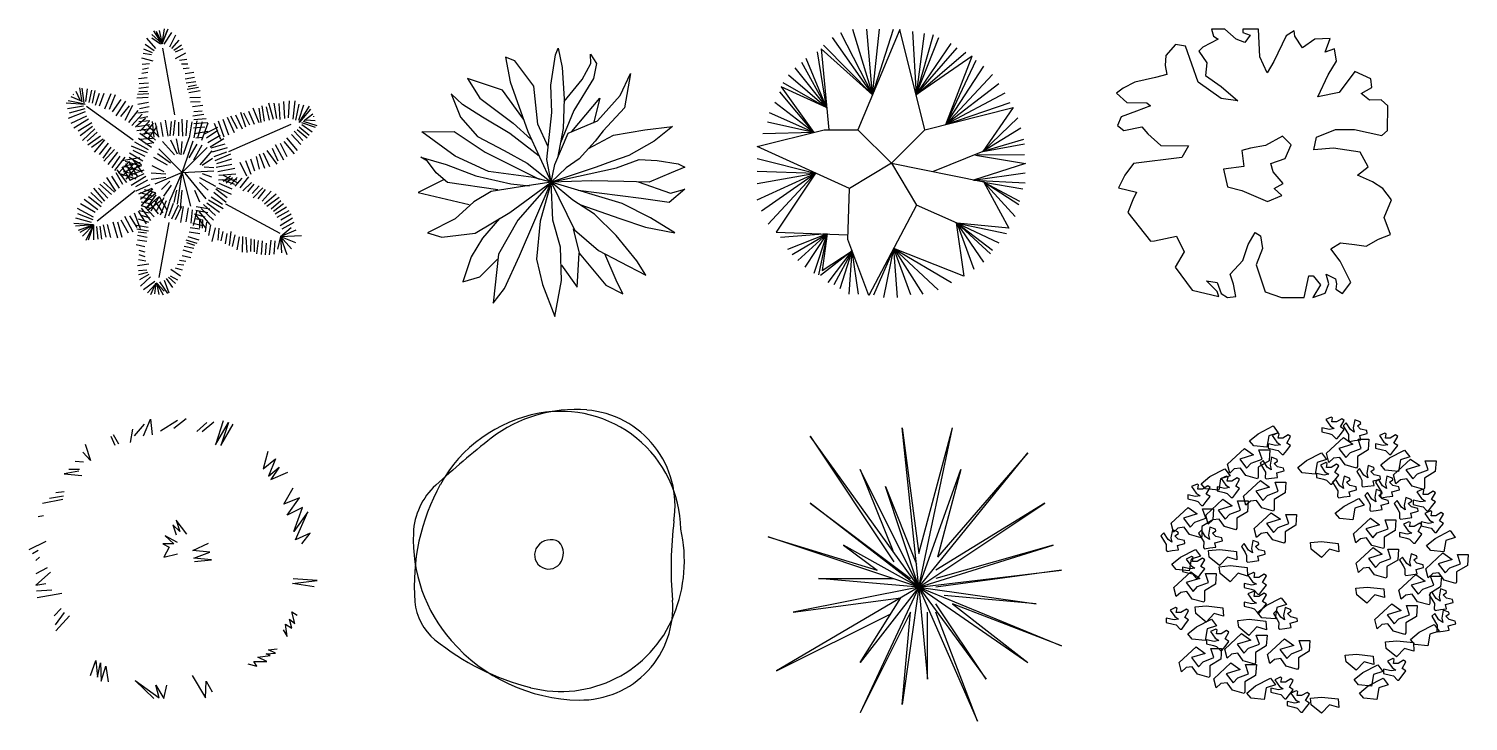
# Model space of a CAD drawing. Header units: metres. Extents: x 129 to 193, y 25 to 172.
# Drawn here: x 128.5 to 192.9, y 24.7 to 55.6 of the extents above; entities that cross this region are included whole.
import ezdxf

# ---------------------------------------------------------------- set-up
doc = ezdxf.new("R2010")
doc.units = ezdxf.units.M
doc.layers.get('0').update_dxf_attribs({"color": 6})
doc.layers.add('Cadastre Land Parcels_SP_EXT', color=7, linetype='Continuous')
doc.styles.get("Standard").update_dxf_attribs({"font": 'ARIAL.TTF'})

# ---------------------------------------------------------------- blocks, each defined once
blk = doc.blocks.new('TREEH')
for p, q in [((-1.176, 5.542), (-1.574, 6.003)), ((-0.894, 5.749), (-1.362, 6.179)), ((-0.966, 5.741), (-1.357, 6.012)), ((-0.894, 5.749), (-1.268, 6.335)), ((-0.894, 5.749), (-1.172, 6.23)), ((-1.16, 6.319), (-0.894, 5.749)), ((-1.025, 6.347), (-0.894, 5.749)), ((-0.894, 5.749), (-0.624, 6.427)), ((-0.894, 5.749), (-0.792, 6.42)), ((-0.894, 5.749), (-0.671, 6.332)), ((-0.805, 5.741), (-0.46, 6.259)), ((-0.552, 5.618), (-0.276, 6.16)), ((-0.46, 5.544), (-0.138, 5.914)), ((-1.369, 5.266), (-1.739, 5.328)), ((-1.32, 5.355), (-1.713, 5.512)), ((-1.248, 5.449), (-1.649, 5.73)), ((-0.331, 2.575), (-0.869, 5.556)), ((-0.368, 5.47), (-0.023, 5.717)), ((-0.299, 5.396), (0.046, 5.544)), ((-0.299, 5.101), (0.161, 5.347)), ((-1.298, 4.979), (-1.804, 5.109)), ((-1.459, 4.864), (-1.784, 4.835)), ((-1.507, 4.674), (-1.775, 4.608)), ((-0.115, 5.027), (0.207, 5.076)), ((-0.023, 4.855), (0.253, 4.855)), ((0.046, 4.657), (0.322, 4.682)), ((-1.563, 4.229), (-1.955, 4.183)), ((-1.504, 3.99), (-1.924, 3.962)), ((-1.527, 4.466), (-1.801, 4.424)), ((0.138, 4.435), (0.529, 4.485)), ((0.138, 4.189), (0.552, 4.263)), ((0.184, 4.016), (0.621, 4.066)), ((0.276, 3.844), (0.644, 3.918)), ((-4.504, 3.186), (-4.959, 3.385)), ((-4.863, 3.494), (-4.883, 3.472)), ((-4.563, 3.236), (-4.742, 3.626)), ((-4.468, 3.154), (-4.577, 3.794)), ((-4.377, 3.114), (-4.472, 3.767)), ((-4.301, 3.18), (-4.233, 3.737)), ((-4.16, 3.125), (-4.038, 3.684)), ((-4.008, 3.101), (-3.886, 3.661)), ((-3.878, 3.014), (-3.691, 3.556)), ((-3.694, 2.982), (-3.495, 3.555)), ((-3.455, 2.848), (-3.181, 3.54)), ((-3.249, 2.827), (-2.985, 3.487)), ((-3.108, 2.719), (-2.726, 3.26)), ((-1.513, 3.353), (-2.028, 3.327)), ((-1.482, 3.513), (-1.996, 3.488)), ((-1.507, 3.811), (-1.943, 3.754)), ((-1.556, 3.621), (-1.931, 3.605)), ((0.23, 3.721), (0.736, 3.82)), ((0.299, 3.573), (0.805, 3.671)), ((0.345, 3.351), (0.828, 3.376)), ((-4.331, 3.037), (-5.186, 3.1)), ((-4.41, 2.967), (-5.128, 2.846)), ((-4.354, 3.057), (-5.099, 3.213)), ((-4.335, 2.72), (-5.097, 2.421)), ((-4.346, 2.844), (-5.053, 2.652)), ((-2.186, 1.453), (-4.28, 2.959)), ((-2.957, 2.539), (-2.52, 3.187)), ((-2.74, 2.498), (-2.358, 2.987)), ((-2.545, 2.341), (-2.206, 3.015)), ((-2.383, 2.244), (-1.968, 2.777)), ((-2.253, 2.105), (-1.795, 2.608)), ((-1.522, 2.717), (-1.981, 2.654)), ((-1.505, 3.127), (-1.979, 3.035)), ((-1.48, 2.93), (-1.91, 2.849)), ((0.368, 3.154), (0.805, 3.179)), ((0.46, 2.957), (0.92, 3.006)), ((0.483, 2.538), (0.966, 2.612)), ((0.529, 2.735), (0.897, 2.76)), ((2.392, 2.587), (2.691, 1.947)), ((2.852, 2.021), (2.622, 2.686)), ((3.035, 2.119), (2.759, 2.661)), ((3.242, 2.144), (2.99, 2.735)), ((3.45, 2.217), (3.174, 2.883)), ((3.427, 2.883), (3.518, 2.242)), ((3.679, 2.292), (3.588, 2.981)), ((3.91, 2.341), (3.772, 2.932)), ((4.094, 2.366), (3.886, 3.105)), ((4.232, 2.415), (4.116, 3.105)), ((4.393, 2.366), (4.347, 3.08)), ((4.599, 2.415), (4.554, 3.179)), ((4.76, 2.44), (4.806, 3.203)), ((4.967, 2.39), (5.06, 3.203)), ((5.082, 2.341), (5.243, 3.056)), ((5.221, 2.341), (5.45, 3.031)), ((5.245, 2.237), (5.702, 2.964)), ((5.274, 2.248), (5.761, 2.834)), ((5.458, 2.321), (5.847, 2.629)), ((-4.282, 2.513), (-4.979, 2.197)), ((-4.185, 2.383), (-4.839, 1.985)), ((-4.045, 2.223), (-4.654, 1.848)), ((-4.013, 2.058), (-4.569, 1.633)), ((-3.905, 1.959), (-4.461, 1.43)), ((-2.08, 2.041), (-1.644, 2.428)), ((-1.406, 1.958), (-2.021, 1.857)), ((-1.447, 2.126), (-1.995, 2.041)), ((-1.444, 2.304), (-1.931, 2.26)), ((-1.536, 2.484), (-1.899, 2.42)), ((-1.874, 1.864), (-1.481, 2.28)), ((-1.192, 1.447), (-1.759, 1.96)), ((-1.702, 1.695), (-1.275, 2.207)), ((-1.024, 1.577), (-1.6, 2.158)), ((-1.518, 1.506), (-1.113, 2.058)), ((-1.256, 1.578), (-1.326, 2.278)), ((-1.054, 1.631), (-1.197, 2.223)), ((-0.847, 1.608), (-0.956, 2.241)), ((-0.628, 1.631), (-0.743, 2.343)), ((-0.497, 2.284), (-0.556, 1.639)), ((-0.388, 1.65), (-0.318, 2.343)), ((-0.153, 1.645), (-0.15, 2.252)), ((0.032, 1.626), (0.001, 2.393)), ((0.178, 1.642), (0.225, 2.34)), ((0.323, 1.557), (0.444, 2.263)), ((0.506, 1.996), (1.012, 2.045)), ((0.529, 2.366), (1.081, 2.415)), ((0.529, 2.193), (1.15, 2.242)), ((0.536, 1.557), (0.668, 2.311)), ((0.698, 1.544), (0.919, 2.277)), ((0.888, 1.448), (1.166, 2.218)), ((0.971, 1.715), (1.598, 2.034)), ((1.725, 1.478), (1.449, 2.193)), ((1.886, 1.577), (1.633, 2.292)), ((2.093, 1.676), (1.84, 2.366)), ((2.346, 1.774), (2.024, 2.464)), ((2.093, 0.94), (4.876, 2.157)), ((2.484, 1.947), (2.185, 2.513)), ((5.243, 2.045), (5.68, 1.676)), ((5.335, 2.242), (5.956, 2.021)), ((5.358, 2.144), (5.818, 1.823)), ((5.413, 2.303), (6.03, 2.1)), ((5.53, 2.349), (5.959, 2.325)), ((5.899, 2.494), (5.888, 2.522)), ((-3.797, 1.808), (-4.255, 1.409)), ((-3.646, 1.628), (-4.212, 1.223)), ((-4.05, 1.127), (-3.527, 1.508)), ((-3.473, 1.459), (-3.932, 0.904)), ((-3.31, 1.311), (-3.714, 0.81)), ((-1.504, 1.019), (-2.114, 1.361)), ((-1.365, 1.113), (-1.95, 1.525)), ((-1.323, 1.522), (-1.926, 1.475)), ((-1.273, 1.306), (-1.898, 1.748)), ((-1.336, 1.772), (-1.84, 1.699)), ((-1.342, 1.314), (-1.639, 1.267)), ((-0.345, 0.788), (-0.874, 1.38)), ((-0.207, 0.813), (-0.506, 1.454)), ((-0.115, 0.813), (-0.253, 1.503)), ((-0.046, 0.788), (0, 1.38)), ((0, 0), (0.5, 1.416)), ((0.069, 0.815), (0.309, 1.545)), ((0.552, 1.75), (1.15, 1.848)), ((0.621, 1.552), (0.92, 1.577)), ((1.094, 1.546), (1.593, 1.894)), ((1.147, 1.345), (1.697, 1.676)), ((1.248, 1.149), (1.869, 1.514)), ((4.393, 1.306), (4.691, 0.715)), ((4.554, 1.38), (5.013, 0.838)), ((4.669, 1.552), (5.152, 0.986)), ((4.899, 1.7), (5.313, 1.257)), ((5.013, 1.848), (5.404, 1.429)), ((5.152, 1.922), (5.589, 1.552)), ((-3.192, 1.139), (-3.542, 0.642)), ((-3.019, 1.023), (-3.499, 0.508)), ((-3.304, 0.351), (-2.878, 0.916)), ((-2.781, 0.733), (-3.142, 0.203)), ((-2.564, 0.691), (-3.023, 0.084)), ((-1.894, 0.657), (-2.7, 0.519)), ((-2.373, 0.684), (-1.816, 0.355)), ((-1.753, 0.511), (-2.349, 0.871)), ((-1.552, 0.88), (-2.258, 1.181)), ((-1.647, 0.721), (-2.195, 0.984)), ((-0.652, 0.329), (-1.262, 0.671)), ((-0.513, 0.423), (-1.099, 0.835)), ((0, 0), (-1.047, 1.058)), ((0, 0), (1.128, 1.114)), ((0.317, 0.649), (0.677, 1.267)), ((0.517, 0.574), (0.904, 1.234)), ((0.808, 0.349), (1.338, 0.973)), ((1.904, 1.264), (1.282, 1.085)), ((1.353, 0.932), (2.024, 1.118)), ((1.433, 0.711), (2, 0.929)), ((1.483, 0.532), (2.187, 0.839)), ((3.312, 0.715), (3.45, 0.148)), ((3.45, 0.838), (3.679, 0.197)), ((3.634, 0.887), (3.91, 0.271)), ((3.795, 0.986), (4.232, 0.37)), ((4.025, 1.084), (4.277, 0.517)), ((4.162, 1.257), (4.53, 0.567)), ((-2.476, -0.442), (-2.9, 0.119)), ((-2.359, 0.514), (-2.85, -0.032)), ((-2.69, 0.255), (-2.324, -0.35)), ((-2.175, 0.377), (-2.687, -0.181)), ((-1.884, 0.445), (-2.63, 0.275)), ((-2.022, -0.099), (-2.618, 0.025)), ((-1.815, 0.297), (-2.536, 0.039)), ((-1.839, 0.286), (-2.531, 0.487)), ((-1.912, 0.078), (-2.531, 0.251)), ((-2.012, 0.281), (-2.514, -0.297)), ((-2.209, -0.178), (-2.513, 0.386)), ((-1.989, -0.159), (-2.383, 0.492)), ((-1.71, 0.112), (-2.383, -0.132)), ((-1.766, -0.004), (-2.199, 0.59)), ((-0.796, 0.031), (-1.344, 0.294)), ((0, 0), (1.426, 0.074)), ((0.897, 0.321), (1.357, 0.641)), ((0.989, 0.247), (1.426, 0.222)), ((1.524, 0.236), (2.225, 0.38)), ((1.551, 0.402), (2.218, 0.611)), ((1.601, 0.038), (2.352, 0.188)), ((2.576, 0.468), (2.875, -0.148)), ((2.829, 0.542), (3.081, -0.074)), ((3.059, 0.616), (3.242, 0.074)), ((-3.162, -0.979), (-3.684, -0.518)), ((-3.512, -0.439), (-3.031, -0.873)), ((-2.972, -0.829), (-3.371, -0.229)), ((-2.796, -0.698), (-3.146, -0.159)), ((-2.66, -0.54), (-2.956, -0.009)), ((-2.06, -0.304), (-2.723, -0.067)), ((-1.712, -0.056), (-2.342, -0.359)), ((-1.626, -0.175), (-2.278, -0.58)), ((-1.551, -0.345), (-2.08, -0.642)), ((-1.439, -0.552), (-2.076, -0.833)), ((-0.736, -0.074), (-1.38, -0.024)), ((-0.736, -0.222), (-1.38, -0.32)), ((0, 0), (-1.219, -0.517)), ((-0.552, -0.394), (-0.92, -0.764)), ((-0.483, -0.567), (-0.828, -1.059)), ((-0.557, -1.273), (0, 0)), ((-0.21, -1.416), (0, 0)), ((0, -0.024), (0.368, -1.503)), ((0.115, -0.024), (1.058, -1.183)), ((0.782, -0.222), (1.495, -0.616)), ((0.782, -0.443), (1.173, -0.788)), ((0.897, -0.049), (1.311, -0.197)), ((1.627, -0.33), (2.445, -0.31)), ((1.64, -0.478), (2.231, -0.73)), ((1.648, -0.118), (2.411, -0.059)), ((1.772, -0.317), (2.347, -0.518)), ((1.837, -0.119), (2.463, -0.44)), ((1.84, -0.394), (2.162, -0.148)), ((1.978, -0.468), (2.254, -0.222)), ((2.162, -0.542), (2.461, -0.222)), ((2.369, -0.616), (2.691, -0.247)), ((2.598, -0.69), (2.99, -0.197)), ((2.714, -0.813), (3.105, -0.443)), ((2.944, -0.862), (3.22, -0.517)), ((3.128, -0.937), (3.45, -0.592)), ((-3.777, -1.674), (-4.385, -1.211)), ((-3.62, -1.53), (-4.188, -1.094)), ((-3.572, -1.369), (-4.08, -0.889)), ((-3.454, -1.282), (-3.952, -0.698)), ((-2.096, -0.824), (-3.801, -2.17)), ((-3.331, -1.143), (-3.745, -0.699)), ((-1.937, -0.96), (-1.347, -0.693)), ((-1.274, -1.08), (-1.874, -0.915)), ((-1.332, -1.242), (-1.868, -1.101)), ((-1.304, -0.752), (-1.866, -1.203)), ((-1.318, -0.849), (-1.835, -1.483)), ((-1.185, -0.902), (-1.678, -0.777)), ((-1.176, -0.93), (-1.672, -1.338)), ((-1.171, -1.003), (-1.622, -1.62)), ((-1.094, -1.122), (-1.538, -1.539)), ((-0.948, -1.271), (-1.522, -1.678)), ((-1.022, -1.069), (-1.396, -1.736)), ((-1.235, -1.247), (-0.864, -1.8)), ((-0.821, -1.139), (-1.169, -1.765)), ((-1.033, -1.078), (-0.688, -1.669)), ((-0.712, -1.268), (-0.989, -1.91)), ((-0.358, -1.347), (-0.23, -0.788)), ((-0.066, -1.573), (0, -0.788)), ((0.552, -0.788), (0.782, -1.306)), ((1.178, -1.226), (1.839, -1.617)), ((1.294, -1.081), (1.802, -1.413)), ((1.426, -0.886), (1.969, -1.322)), ((2.018, -1.139), (1.509, -0.74)), ((1.541, -0.674), (2.2, -0.965)), ((3.174, -1.133), (3.611, -0.69)), ((3.403, -1.183), (3.725, -0.764)), ((3.588, -1.281), (3.979, -0.838)), ((3.679, -1.404), (4.208, -0.961)), ((3.795, -1.503), (4.347, -1.109)), ((3.979, -1.626), (4.416, -1.257)), ((-3.961, -1.994), (-4.688, -1.617)), ((-3.984, -2.117), (-4.667, -1.852)), ((-3.887, -1.794), (-4.546, -1.407)), ((-2.141, -1.802), (-1.873, -2.508)), ((-1.97, -1.723), (-1.612, -2.296)), ((-1.468, -1.822), (-1.918, -1.712)), ((-1.449, -2.038), (-1.868, -1.913)), ((-1.348, -1.42), (-1.827, -1.326)), ((-1.826, -1.598), (-1.422, -2.145)), ((-1.458, -1.59), (-1.812, -1.488)), ((-1.647, -1.552), (-1.254, -1.982)), ((-1.424, -1.397), (-1.077, -1.851)), ((-0.57, -1.301), (-0.795, -2.035)), ((-0.401, -1.38), (-0.606, -1.952)), ((-0.181, -1.463), (-0.477, -2.093)), ((-0.289, -2.097), (-0.019, -1.509)), ((0.052, -1.525), (-0.076, -2.234)), ((0.266, -1.575), (0.159, -2.209)), ((0.454, -1.666), (0.392, -2.272)), ((0.661, -1.683), (0.495, -2.367)), ((0.544, -1.854), (1.017, -1.979)), ((0.563, -1.848), (1.059, -2.499)), ((0.608, -1.688), (1.152, -1.794)), ((0.626, -1.516), (1.238, -1.63)), ((0.747, -1.741), (1.242, -2.324)), ((0.846, -1.611), (1.408, -2.132)), ((0.962, -1.433), (1.489, -1.917)), ((1.112, -1.357), (1.672, -1.776)), ((1.944, -1.401), (4.367, -2.715)), ((4.094, -1.725), (4.53, -1.38)), ((4.162, -1.848), (4.669, -1.528)), ((4.255, -1.996), (4.784, -1.7)), ((4.416, -2.119), (4.875, -1.848)), ((-3.969, -2.336), (-4.846, -2.284)), ((-3.969, -2.336), (-4.772, -2.405)), ((-4.061, -2.231), (-4.762, -2.038)), ((-3.969, -2.336), (-4.65, -2.591)), ((-3.969, -2.336), (-4.584, -2.685)), ((-3.969, -2.336), (-4.459, -2.853)), ((-3.969, -2.336), (-4.312, -3.037)), ((-3.969, -2.336), (-4.205, -3.021)), ((-3.969, -2.336), (-3.964, -3.016)), ((-3.828, -2.415), (-3.765, -2.984)), ((-3.675, -2.407), (-3.611, -2.976)), ((-3.536, -2.334), (-3.406, -2.892)), ((-3.35, -2.321), (-3.212, -2.912)), ((-3.099, -2.212), (-2.897, -2.929)), ((-2.891, -2.213), (-2.697, -2.896)), ((-2.74, -2.12), (-2.416, -2.697)), ((-2.571, -1.956), (-2.203, -2.646)), ((-2.351, -1.938), (-2.021, -2.464)), ((-1.526, -2.456), (-2.035, -2.377)), ((-1.511, -2.618), (-2.021, -2.539)), ((-1.494, -2.232), (-1.956, -2.091)), ((-0.6, -2.234), (-1.048, -4.703)), ((0.365, -2.455), (0.797, -2.525)), ((0.477, -2.269), (0.93, -2.366)), ((0.569, -2.055), (0.933, -2.118)), ((0.771, -2.061), (0.779, -2.467)), ((0.915, -2.123), (0.895, -2.492)), ((1.087, -2.221), (1.024, -2.654)), ((1.274, -2.336), (1.187, -2.818)), ((1.475, -2.469), (1.334, -3.083)), ((1.644, -2.482), (1.599, -3.019)), ((4.393, -2.366), (4.945, -2.021)), ((4.408, -2.855), (4.875, -2.464)), ((4.408, -2.855), (5.106, -2.562)), ((4.484, -2.513), (5.013, -2.217)), ((-1.584, -3.09), (-1.999, -3.019)), ((-1.568, -2.912), (-1.996, -2.81)), ((-1.597, -2.718), (-1.968, -2.663)), ((0.169, -3.004), (0.662, -3.155)), ((0.202, -3.131), (0.56, -3.244)), ((0.253, -2.864), (0.746, -3.015)), ((0.322, -2.649), (0.799, -2.723)), ((1.826, -2.631), (1.728, -3.062)), ((1.999, -2.729), (1.93, -3.196)), ((2.181, -2.642), (2.107, -3.26)), ((2.363, -2.791), (2.237, -3.303)), ((2.555, -2.873), (2.452, -3.455)), ((2.708, -2.868), (2.692, -3.558)), ((2.857, -2.896), (2.894, -3.573)), ((3.069, -2.963), (3.053, -3.535)), ((3.217, -2.991), (3.22, -3.548)), ((3.405, -3.042), (3.331, -3.637)), ((3.578, -3.063), (3.536, -3.668)), ((3.758, -3.156), (3.709, -3.687)), ((3.971, -3.03), (3.895, -3.676)), ((4.144, -3.05), (4.102, -3.655)), ((4.408, -2.855), (4.266, -3.425)), ((4.4, -2.864), (5.075, -3.137)), ((4.408, -2.855), (5.336, -2.814)), ((4.408, -2.855), (4.894, -3.421)), ((4.408, -2.855), (4.684, -3.661)), ((4.408, -2.855), (4.453, -3.591)), ((-1.667, -3.322), (-2.052, -3.235)), ((-1.656, -3.562), (-1.924, -3.491)), ((-1.658, -3.771), (-1.918, -3.677)), ((0.003, -3.705), (0.386, -3.795)), ((0.028, -3.46), (0.433, -3.577)), ((0.092, -3.293), (0.522, -3.388)), ((-1.482, -4.096), (-1.999, -4.171)), ((-1.583, -4.374), (-1.958, -4.396)), ((-1.543, -4.467), (-1.951, -4.582)), ((-1.63, -3.964), (-1.95, -3.901)), ((-0.502, -4.321), (-0.07, -4.614)), ((-0.311, -4.267), (0.004, -4.35)), ((-0.201, -4.105), (0.073, -4.134)), ((-0.112, -3.916), (0.16, -3.97)), ((-1.482, -4.568), (-1.91, -4.806)), ((-1.42, -4.668), (-1.864, -5.085)), ((-1.224, -4.87), (-1.724, -5.24)), ((-1.225, -5.019), (-1.551, -5.38)), ((-1.393, -5.451), (-1.182, -4.953)), ((-1.182, -4.953), (-1.232, -5.426)), ((-1.146, -4.94), (-0.797, -5.312)), ((-1.146, -4.94), (-0.849, -5.472)), ((-1.146, -4.94), (-1.045, -5.455)), ((-1.006, -4.889), (-0.649, -5.405)), ((-0.807, -4.809), (-0.59, -5.377)), ((-0.708, -4.746), (-0.427, -5.146)), ((-0.609, -4.682), (-0.292, -4.963)), ((-0.533, -4.615), (-0.205, -4.798))]:
    blk.add_line(p, q)
at = {"flags": 1}
blk.add_attdef('Z', (0, 0), '', height=0.2, dxfattribs=at)
blk = doc.blocks.new('TREEI')
for p, q in [((0.22, 5.677), (0.335, 5.973)), ((0.335, 5.973), (0.519, 5.111)), ((-1.597, 5.406), (-2.01, 5.578)), ((-2.01, 5.578), (-1.804, 4.47)), ((-0.746, 4.273), (-1.597, 5.406)), ((0.013, 4.322), (0.22, 5.677)), ((1.416, 4.568), (1.807, 5.283)), ((1.807, 5.283), (1.784, 5.702)), ((1.784, 5.702), (2.06, 5.283)), ((2.06, 5.283), (1.922, 4.618)), ((-2.149, 4.1), (-3.712, 4.618)), ((-3.712, 4.618), (-3.161, 3.731)), ((0.519, 5.111), (0.611, 3.706)), ((0.607, 3.584), (1.416, 4.568)), ((1.922, 4.618), (1.048, 3.188)), ((3.118, 3.854), (3.578, 4.839)), ((3.578, 4.839), (3.302, 3.312)), ((-3.942, 3.459), (-4.448, 3.928)), ((-4.448, 3.928), (-4.034, 2.893)), ((-1.212, 2.792), (-2.149, 4.1)), ((-1.804, 4.47), (-1.022, 2.252)), ((-0.562, 2.573), (-0.746, 4.273)), ((0.059, 3.09), (0.013, 4.322)), ((-3.045, 2.893), (-3.942, 3.459)), ((-3.161, 3.731), (-1.666, 2.622)), ((0.611, 3.706), (0.565, 2.375)), ((0.956, 2.252), (2.198, 3.731)), ((2.198, 3.731), (1.922, 2.622)), ((2.106, 2.72), (3.118, 3.854)), ((3.302, 3.312), (2.359, 2.277)), ((-4.034, 2.893), (-3.276, 2.03)), ((-1.827, 2.154), (-3.045, 2.893)), ((-1.666, 2.622), (-0.884, 1.907)), ((-0.17, 0.995), (0.059, 3.09)), ((1.048, 3.188), (0.441, 1.744)), ((0.795, 2.178), (2.106, 2.72)), ((-5.759, 2.228), (-4.31, 2.252)), ((-4.264, 1.144), (-5.759, 2.228)), ((-4.31, 2.252), (-2.93, 1.316)), ((-3.276, 2.03), (-2.08, 1.39)), ((-0.506, 1.139), (-1.827, 2.154)), ((-1.022, 2.252), (0.034, -0.027)), ((-0.108, 1.562), (-0.562, 2.573)), ((0.197, 0.774), (0.795, 2.178)), ((0.565, 2.375), (0.315, 1.049)), ((1.693, 1.479), (2.819, 2.079)), ((2.359, 2.277), (1.991, 1.809)), ((2.819, 2.079), (4.222, 2.326)), ((4.222, 2.326), (5.464, 2.474)), ((5.464, 2.474), (4.636, 1.809)), ((-2.93, 1.316), (-0.506, 0.114)), ((-2.08, 1.39), (-1.045, 0.823)), ((1.991, 1.809), (1.278, 1.02)), ((4.636, 1.809), (3.509, 1.168)), ((-5.506, 0.921), (-5.805, 1.094)), ((-5.805, 1.094), (-4.678, 0.774)), ((-5.115, 0.404), (-5.506, 0.921)), ((-4.678, 0.774), (-3.344, 0.256)), ((-2.769, 0.454), (-4.264, 1.144)), ((-1.045, 0.823), (0.034, -0.027)), ((0.034, -0.027), (-0.17, 0.995)), ((0.034, -0.027), (0.197, 0.774)), ((2.037, 0.65), (0.034, -0.027)), ((1.278, 1.02), (0.703, 0.626)), ((2.727, 0.897), (2.037, 0.65)), ((3.509, 1.168), (2.727, 0.897)), ((2.957, 0.626), (3.969, 0.995)), ((3.969, 0.995), (4.774, 0.946)), ((4.774, 0.946), (5.717, 0.799)), ((6.016, 0.65), (5.395, 0.404)), ((5.717, 0.799), (6.016, 0.65)), ((-4.762, 0.094), (-5.92, -0.483)), ((-4.609, -0.04), (-5.115, 0.404)), ((-3.344, 0.256), (-1.78, -0.089)), ((-0.768, 0.182), (-2.769, 0.454)), ((0.034, -0.027), (-0.768, 0.182)), ((0.703, 0.626), (0.034, -0.027)), ((0.034, -0.027), (2.957, 0.626)), ((1.853, 0.035), (0.034, -0.027)), ((3.279, 0.01), (1.853, 0.035)), ((4.406, -0.015), (3.279, 0.01)), ((5.395, 0.404), (4.406, -0.015)), ((-5.92, -0.483), (-3.643, -1.025)), ((-2.356, -0.36), (-4.609, -0.04)), ((-2.654, -0.434), (-3.437, -0.902)), ((-1.344, -0.236), (-2.654, -0.434)), ((-1.827, -1.37), (0.034, -0.027)), ((-1.78, -0.089), (-0.947, -0.183)), ((0.034, -0.027), (-1.458, -1.715)), ((-1.39, -3.317), (0.034, -0.027)), ((0.034, -0.027), (-1.344, -0.236)), ((0.034, -0.027), (-0.47, -1.764)), ((0.105, -1.715), (0.034, -0.027)), ((0.034, -0.027), (1.071, -2.159)), ((1.002, -0.828), (0.034, -0.027)), ((3.21, -0.976), (0.034, -0.027)), ((4.061, -0.754), (1.242, -0.388)), ((3.924, -0.004), (5.372, -0.508)), ((6.016, -0.335), (5.303, -0.926)), ((5.372, -0.508), (6.016, -0.335)), ((-3.437, -0.902), (-4.264, -1.665)), ((1.968, -1.444), (1.002, -0.828)), ((1.311, -1.025), (3.095, -1.641)), ((4.475, -1.616), (3.21, -0.976)), ((5.303, -0.926), (4.061, -0.754)), ((-4.264, -1.665), (-5.506, -2.282)), ((-3.367, -2.306), (-1.827, -1.37)), ((-2.277, -1.644), (-3.045, -2.528)), ((-1.458, -1.715), (-2.332, -3.243)), ((-0.47, -1.764), (-0.631, -3.464)), ((0.45, -2.923), (0.105, -1.715)), ((2.934, -2.405), (1.968, -1.444)), ((3.095, -1.641), (4.245, -2.035)), ((5.556, -2.282), (4.475, -1.616)), ((-5.506, -2.282), (-4.862, -2.479)), ((-4.862, -2.479), (-3.367, -2.306)), ((-3.045, -2.528), (-3.551, -3.366)), ((1.301, -3.194), (1.025, -2.109)), ((1.071, -2.159), (2.152, -3.07)), ((3.854, -3.539), (2.934, -2.405)), ((4.245, -2.035), (5.556, -2.282)), ((0.496, -4.425), (0.45, -2.923)), ((1.186, -4.721), (1.278, -3.194)), ((1.278, -3.194), (2.474, -4.623)), ((2.152, -3.07), (3.118, -3.588)), ((2.934, -4.401), (2.428, -3.218)), ((-3.551, -3.366), (-3.92, -4.475)), ((-3.161, -4.253), (-2.378, -3.464)), ((-2.332, -3.243), (-2.563, -5.436)), ((-2.056, -4.77), (-1.39, -3.317)), ((-0.631, -3.464), (-0.355, -4.598)), ((0.496, -3.735), (1.186, -4.721)), ((3.118, -3.588), (4.268, -4.179)), ((4.268, -4.179), (3.854, -3.539)), ((-3.92, -4.475), (-3.161, -4.253)), ((0.197, -6.027), (0.496, -4.425)), ((3.233, -5.017), (2.934, -4.401)), ((-2.563, -5.436), (-2.056, -4.77)), ((-0.355, -4.598), (0.197, -6.027)), ((2.474, -4.623), (3.233, -5.017))]:
    blk.add_line(p, q)
at = {"flags": 1}
blk.add_attdef('Z', (0, 0), '', height=0.2, dxfattribs=at)
blk = doc.blocks.new('TREEJ')
for p, q in [((-2.275, 5.852), (-0.849, 3.058)), ((-1.746, 6), (-0.849, 3.058)), ((0.374, 5.988), (-1.5, 1.5)), ((-0.849, 3.058), (-1.102, 6)), ((-0.849, 3.058), (0.094, 6)), ((-0.849, 3.058), (-0.527, 6)), ((1.5, 1.5), (0.374, 5.988)), ((0.945, 5.901), (1.109, 3.058)), ((1.474, 5.803), (1.109, 3.058)), ((-3.034, 5.285), (-0.849, 3.058)), ((-2.643, 5.63), (-0.849, 3.058)), ((1.865, 5.753), (1.109, 3.058)), ((1.109, 3.058), (2.118, 5.63)), ((1.109, 3.058), (2.67, 5.359)), ((1.109, 3.058), (2.946, 5.162)), ((-4.022, 4.521), (-2.895, 2.496)), ((-2.895, 2.496), (-3.815, 4.694)), ((-2.895, 2.496), (-3.31, 4.989)), ((-0.849, 3.058), (-3.135, 5.116)), ((-3.135, 5.116), (-2.804, 1.5)), ((1.109, 3.058), (3.337, 4.965)), ((3.615, 4.789), (1.109, 3.058)), ((2.44, 1.736), (3.615, 4.789)), ((2.44, 1.736), (3.797, 4.62)), ((-4.598, 3.954), (-2.895, 2.496)), ((-4.322, 4.275), (-2.895, 2.496)), ((2.44, 1.736), (4.142, 4.349)), ((4.533, 3.979), (2.44, 1.736)), ((-2.895, 2.496), (-4.926, 3.425)), ((-4.926, 3.425), (-3.474, 1.381)), ((-4.85, 3.61), (-2.895, 2.496)), ((4.809, 3.56), (2.44, 1.736)), ((-3.474, 1.381), (-5.218, 2.723)), ((-3.474, 1.381), (-4.988, 3.19)), ((5.085, 3.141), (2.44, 1.736)), ((2.44, 1.736), (5.315, 2.723)), ((-3.474, 1.381), (-5.448, 2.254)), ((1.5, 1.5), (5.458, 2.492)), ((5.458, 2.492), (4.096, 0.53)), ((5.66, 2.033), (4.096, 0.53)), ((-6, 0.75), (-3, 1.5)), ((-3.474, 1.381), (-5.747, 1.318)), ((-3.474, 1.381), (-5.54, 1.835)), ((-3, 1.5), (-1.5, 1.5)), ((-1.5, 1.5), (0, 0)), ((0, 0), (1.5, 1.5)), ((5.798, 1.565), (4.096, 0.53)), ((-1.875, -1.125), (-6, 0.75)), ((5.913, 1.071), (4.096, 0.53)), ((4.096, 0.53), (5.959, 0.875)), ((-6, 0.209), (-3.392, -0.435)), ((0, 0), (-1.875, -1.125)), ((0, 0), (1.125, -1.875)), ((4.096, 0.53), (1.837, -0.382)), ((3.76, 0.362), (6, -0.013)), ((5.959, 0.381), (3.82, 0.357)), ((-6, -0.358), (-3.392, -0.435)), ((-6, -0.899), (-3.392, -0.435)), ((-6, -1.639), (-3.392, -0.435)), ((-5.816, -2.132), (-3.392, -0.435)), ((-5.517, -2.723), (-3.392, -0.435)), ((-3.392, -0.435), (-5.148, -3.081)), ((4.142, -0.85), (0.006, -0.01)), ((6, -0.013), (3.676, -0.756)), ((3.676, -0.756), (5.982, -0.431)), ((-1.953, -3.413), (-1.875, -1.125)), ((3.676, -0.756), (5.982, -0.875)), ((4.142, -0.85), (5.253, -2.9)), ((4.142, -0.85), (5.89, -1.146)), ((4.142, -0.85), (5.729, -1.688)), ((5.705, -1.861), (4.142, -0.85)), ((5.544, -2.378), (4.142, -0.85)), ((1.125, -1.875), (-1.003, -5.915)), ((2.946, -2.674), (1.125, -1.875)), ((-5.148, -3.081), (-1.945, -3.193)), ((-2.872, -3.161), (-4.965, -3.314)), ((-2.872, -3.161), (-4.643, -3.857)), ((-4.437, -4.078), (-2.872, -3.161)), ((-4.183, -4.349), (-2.872, -3.161)), ((-3.861, -4.645), (-2.872, -3.161)), ((-3.447, -4.916), (-2.872, -3.161)), ((-2.872, -3.161), (-3.263, -4.99)), ((-2.872, -3.161), (-3.102, -4.793)), ((2.906, -2.656), (3.237, -5.052)), ((5.253, -2.9), (2.946, -2.674)), ((2.946, -2.674), (5.154, -3.142)), ((3.705, -4.743), (2.946, -2.674)), ((2.946, -2.674), (4.809, -3.561)), ((4.142, -4.423), (2.946, -2.674)), ((2.946, -2.674), (4.533, -3.881)), ((4.441, -4.053), (2.946, -2.674)), ((-1.003, -5.915), (-1.953, -3.413)), ((0.104, -3.813), (-0.803, -5.902)), ((-0.343, -6), (0.104, -3.813)), ((3.237, -5.052), (0.104, -3.813)), ((0.104, -3.813), (2.693, -5.335)), ((0.278, -6), (0.104, -3.813)), ((0.104, -3.813), (2.095, -5.656)), ((0.876, -5.877), (0.104, -3.813)), ((0.104, -3.813), (1.405, -5.852)), ((-1.76, -3.921), (-3.171, -5.015)), ((-3.102, -4.793), (-1.76, -3.921)), ((-2.827, -5.335), (-1.76, -3.921)), ((-1.76, -3.921), (-2.573, -5.433)), ((-2.297, -5.606), (-1.76, -3.921)), ((-1.884, -5.852), (-1.76, -3.921)), ((-1.47, -5.852), (-1.76, -3.921))]:
    blk.add_line(p, q)
at = {"flags": 1}
blk.add_attdef('Z', (0, 0), '', height=0.2, dxfattribs=at)
blk = doc.blocks.new('TREEK')
for p, q in [((-1.148, 6), (-1.746, 6)), ((-1.746, 6), (-1.653, 5.679)), ((-0.642, 5.556), (-1.148, 6)), ((0.347, 6), (-0.343, 6)), ((-0.343, 6), (-0.343, 5.852)), ((-0.343, 5.852), (-0.021, 5.729)), ((0.416, 4.768), (0.347, 6)), ((1.957, 5.926), (1.589, 5.704)), ((1.98, 5.679), (1.957, 5.926)), ((-3.356, 5.31), (-3.793, 4.817)), ((-2.919, 5.236), (-3.356, 5.31)), ((-2.344, 3.634), (-2.919, 5.236)), ((-2.136, 5.187), (-2.321, 5.014)), ((-1.446, 5.556), (-2.136, 5.187)), ((-1.653, 5.679), (-1.446, 5.556)), ((-0.251, 5.408), (-0.642, 5.556)), ((-0.021, 5.729), (-0.251, 5.408)), ((1.589, 5.704), (1.037, 4.546)), ((2.325, 5.162), (1.98, 5.679)), ((2.877, 5.556), (2.325, 5.162)), ((3.567, 5.581), (2.877, 5.556)), ((3.337, 4.965), (3.567, 5.581)), ((-3.793, 4.817), (-3.815, 4.374)), ((-2.321, 5.014), (-1.953, 4.497)), ((0.738, 4.053), (0.416, 4.768)), ((1.037, 4.546), (0.738, 4.053)), ((3.751, 5.113), (3.337, 4.965)), ((3.475, 3.954), (3.843, 4.57)), ((3.843, 4.57), (3.751, 5.113)), ((-3.746, 3.979), (-4.252, 3.831)), ((-3.815, 4.374), (-3.746, 3.979)), ((-1.953, 4.497), (-2.022, 3.93)), ((-2.022, 3.93), (-1.309, 3.437)), ((3.015, 2.969), (3.475, 3.954)), ((4.671, 4.103), (3.958, 3.166)), ((5.384, 3.782), (4.671, 4.103)), ((-5.701, 3.363), (-6, 3.141)), ((-5.172, 3.634), (-5.701, 3.363)), ((-4.252, 3.831), (-5.172, 3.634)), ((-1.309, 2.895), (-2.344, 3.634)), ((-1.309, 3.437), (-0.573, 2.796)), ((4.947, 3.117), (5.43, 3.388)), ((5.43, 3.388), (5.384, 3.782)), ((-6, 3.141), (-5.54, 2.723)), ((-5.54, 2.723), (-4.643, 2.698)), ((-4.643, 2.698), (-4.483, 2.575)), ((-0.573, 2.796), (-1.309, 2.895)), ((3.958, 3.166), (3.015, 2.969)), ((5.315, 2.821), (4.947, 3.117)), ((5.844, 2.845), (5.315, 2.821)), ((6.143, 2.575), (5.844, 2.845)), ((-5.793, 2.082), (-5.954, 1.688)), ((-5.103, 2.328), (-5.793, 2.082)), ((-4.483, 2.575), (-5.103, 2.328)), ((6.12, 1.466), (6.143, 2.575)), ((-5.954, 1.688), (-5.678, 1.466)), ((-5.678, 1.466), (-4.873, 1.638)), ((-4.873, 1.638), (-4.598, 1.318)), ((-4.598, 1.318), (-4.022, 0.801)), ((2.946, 1.17), (3.797, 1.515)), ((3.797, 1.515), (4.648, 1.515)), ((4.648, 1.515), (5.866, 1.244)), ((5.866, 1.244), (6.12, 1.466)), ((-4.022, 0.801), (-2.78, 0.776)), ((-2.78, 0.776), (-3.08, 0.258)), ((0.002, 0.677), (-0.389, 0.579)), ((0.669, 0.801), (0.002, 0.677)), ((1.428, 1.22), (0.669, 0.801)), ((1.819, 0.825), (1.428, 1.22)), ((1.543, 0.209), (1.819, 0.825)), ((2.831, 0.603), (2.946, 1.17)), ((3.705, 0.677), (2.831, 0.603)), ((4.901, 0.505), (3.705, 0.677)), ((-3.08, 0.258), (-5.242, -0.013)), ((-0.389, 0.579), (-0.297, -0.136)), ((0.899, -0.013), (1.543, 0.209)), ((5.269, -0.16), (4.901, 0.505)), ((-5.632, -0.53), (-5.908, -1.097)), ((-5.242, -0.013), (-5.632, -0.53)), ((-0.297, -0.136), (-1.217, -0.259)), ((-1.217, -0.259), (-1.033, -1.048)), ((1.014, -0.382), (0.899, -0.013)), ((1.451, -0.899), (1.014, -0.382)), ((4.786, -0.53), (5.269, -0.16)), ((5.453, -0.826), (4.786, -0.53)), ((-5.908, -1.097), (-5.103, -1.294)), ((-1.033, -1.048), (-0.389, -1.22)), ((-0.389, -1.22), (0.025, -1.393)), ((1.06, -1.121), (1.451, -0.899)), ((1.405, -1.442), (1.06, -1.121)), ((5.913, -1.121), (5.453, -0.826)), ((6.303, -1.639), (5.913, -1.121)), ((-5.264, -1.639), (-5.494, -2.206)), ((-5.103, -1.294), (-5.264, -1.639)), ((0.025, -1.393), (0.761, -1.713)), ((0.761, -1.713), (1.405, -1.442)), ((5.982, -2.428), (6.303, -1.639)), ((-5.494, -2.206), (-4.483, -3.487)), ((6.258, -3.191), (5.982, -2.428)), ((-0.113, -3.635), (0.209, -3.093)), ((0.209, -3.093), (0.439, -3.241)), ((5.729, -3.388), (6.258, -3.191)), ((-4.483, -3.487), (-4.298, -3.462)), ((-4.298, -3.462), (-3.31, -3.265)), ((-3.31, -3.265), (-2.965, -3.955)), ((-0.343, -4.349), (-0.113, -3.635)), ((0.531, -3.807), (0.255, -4.547)), ((0.439, -3.241), (0.531, -3.807)), ((3.59, -3.832), (4.027, -3.561)), ((4.004, -4.374), (3.59, -3.832)), ((4.027, -3.561), (4.648, -3.635)), ((4.648, -3.635), (5.177, -3.708)), ((5.177, -3.708), (5.729, -3.388)), ((-2.965, -3.955), (-3.378, -4.645)), ((-0.918, -4.966), (-0.343, -4.349)), ((4.487, -5.335), (4.004, -4.374)), ((-3.378, -4.645), (-2.619, -5.68)), ((-0.757, -5.409), (-0.918, -4.966)), ((0.255, -4.547), (0.646, -5.754)), ((2.394, -6), (2.601, -5.039)), ((2.601, -5.039), (2.808, -5.039)), ((2.808, -5.039), (3.13, -5.433)), ((3.498, -5.384), (3.383, -4.966)), ((3.383, -4.966), (3.797, -5.162)), ((-2.619, -5.68), (-1.424, -5.951)), ((-1.492, -5.729), (-1.975, -5.261)), ((-1.975, -5.261), (-1.492, -5.335)), ((-1.492, -5.335), (-1.309, -5.828)), ((-1.424, -5.951), (-1.492, -5.729)), ((-0.665, -5.951), (-0.757, -5.409)), ((0.646, -5.754), (1.382, -6)), ((3.13, -5.433), (2.785, -6)), ((3.337, -5.803), (3.498, -5.384)), ((3.797, -5.162), (3.843, -5.384)), ((3.843, -5.384), (3.82, -5.631)), ((3.82, -5.631), (4.119, -5.828)), ((4.119, -5.828), (4.487, -5.335)), ((-1.309, -5.828), (-1.033, -6)), ((-1.033, -6), (-0.665, -5.951)), ((1.382, -6), (2.394, -6)), ((2.785, -6), (3.337, -5.803))]:
    blk.add_line(p, q)
at = {"flags": 1}
blk.add_attdef('Z', (0, 0), '', height=0.2, dxfattribs=at)
blk = doc.blocks.new('TREEL')
for p, q in [((-1.896, 5.235), (-1.792, 5.827)), ((-1.723, 5.531), (-1.275, 6.048)), ((-1.309, 5.531), (-0.999, 6.27)), ((-0.999, 6.27), (-0.93, 5.568)), ((-0.55, 5.752), (0.209, 6.233)), ((0.036, 5.863), (0.588, 6.307)), ((1.071, 5.716), (1.52, 6.122)), ((1.312, 5.716), (1.83, 6.16)), ((2.244, 6.196), (1.899, 5.125)), ((1.899, 5.125), (2.486, 6.122)), ((2.486, 6.122), (2.141, 5.087)), ((2.141, 5.087), (2.692, 6.048)), ((-3.931, 5.161), (-3.69, 4.422)), ((-2.585, 5.087), (-2.758, 5.494)), ((-2.413, 5.161), (-2.654, 5.568)), ((-3.69, 4.422), (-4.034, 4.792)), ((4.245, 4.829), (4.038, 4.052)), ((-4.207, 3.941), (-4.862, 3.831)), ((-4.173, 4.016), (-4.656, 4.016)), ((-4, 4.348), (-4.379, 4.385)), ((4.038, 4.052), (4.59, 4.496)), ((4.59, 4.496), (4.279, 3.72)), ((4.279, 3.72), (4.762, 4.126)), ((4.762, 4.126), (4.383, 3.572)), ((4.383, 3.572), (5.142, 3.905)), ((-4.862, 3.831), (-4.069, 3.757)), ((-4.931, 2.685), (-5.828, 2.5)), ((-4.897, 2.833), (-5.518, 2.722)), ((-4.862, 3.017), (-5.242, 2.981)), ((4.969, 2.463), (5.384, 3.202)), ((5.659, 2.759), (4.969, 2.463)), ((5.107, 1.983), (5.659, 2.759)), ((-5.793, 1.946), (-6.035, 1.909)), ((5.798, 2.315), (5.107, 1.983)), ((5.418, 1.244), (5.798, 2.315)), ((6.039, 2.13), (5.418, 1.244)), ((5.486, 0.874), (6.039, 2.13)), ((0.312, 1.244), (0.002, 1.539)), ((0.002, 1.539), (0.14, 1.095)), ((0.623, 1.133), (0.14, 1.761)), ((0.14, 1.761), (0.312, 1.244)), ((-5.69, 0.8), (-6.449, 0.43)), ((0.036, 0.689), (-0.447, 0.689)), ((-0.447, 0.689), (-0.17, 0.541)), ((0.209, 0.763), (-0.343, 1.059)), ((-0.343, 1.059), (0.036, 0.689)), ((0.898, 0.394), (1.589, 0.726)), ((6.142, 1.17), (5.486, 0.874)), ((5.763, 0.689), (6.142, 1.17)), ((-6.035, 0.394), (-6.276, 0.245)), ((-5.966, 0.098), (-6.139, -0.05)), ((-0.17, 0.541), (-0.412, 0.098)), ((-0.412, 0.098), (0.209, 0.245)), ((1.658, 0.32), (0.898, 0.394)), ((0.933, 0.061), (1.658, 0.32)), ((1.727, -0.014), (0.933, 0.061)), ((-5.622, -0.383), (-6.139, -0.641)), ((-5.483, -0.567), (-6.139, -1.159)), ((0.968, -0.087), (1.727, -0.014)), ((-6.139, -1.159), (-5.69, -1.085)), ((5.349, -1.085), (6.452, -0.937)), ((6.315, -1.233), (5.349, -1.085)), ((6.452, -0.937), (5.384, -0.864)), ((-5.414, -1.381), (-6.104, -1.417)), ((-4.966, -1.529), (-6.07, -1.714)), ((-5, -2.194), (-5.31, -2.526)), ((-4.862, -2.379), (-5.276, -2.933)), ((-4.621, -2.526), (-5.242, -3.192)), ((5.452, -2.86), (5.315, -2.342)), ((5.315, -2.342), (5.556, -2.49)), ((4.935, -3.155), (5.107, -3.451)), ((5.107, -3.451), (5.038, -2.896)), ((5.038, -2.896), (5.315, -3.081)), ((5.315, -3.081), (5.211, -2.675)), ((5.211, -2.675), (5.452, -2.86)), ((3.796, -4.375), (4.349, -4.301)), ((4.21, -4.56), (3.796, -4.375)), ((4.176, -4.227), (4.59, -4.19)), ((4.349, -4.301), (4.176, -4.227)), ((4.279, -4.042), (4.659, -4.005)), ((4.59, -4.19), (4.279, -4.042)), ((-3.69, -5.188), (-3.448, -4.522)), ((-3.448, -4.522), (-3.379, -5.262)), ((-3.379, -5.262), (-3.241, -4.633)), ((-3.241, -4.633), (-3.207, -5.447)), ((-3.207, -5.447), (-2.999, -4.781)), ((-2.999, -4.781), (-2.896, -5.483)), ((3.348, -4.671), (3.762, -4.781)), ((3.762, -4.781), (3.624, -4.56)), ((3.624, -4.56), (4.21, -4.56)), ((-0.861, -6.223), (-1.688, -5.41)), ((-1.688, -5.41), (-0.619, -6.186)), ((-0.619, -6.186), (-0.757, -5.631)), ((-0.757, -5.631), (-0.412, -6.223)), ((-0.412, -6.223), (-0.274, -5.631)), ((0.864, -5.188), (1.451, -6.186)), ((1.451, -6.186), (1.485, -5.447)), ((1.485, -5.447), (1.761, -5.927))]:
    blk.add_line(p, q)
at = {"flags": 1}
blk.add_attdef('Z', (0, 0), '', height=0.2, dxfattribs=at)
blk = doc.blocks.new('TREEM')
for centre, radius, start, end in [((0.64, -0.139), 6.367, 100.45548, 151.04248), ((1.116, 0.088), 6.203, 85.31026, 127.42974), ((0.459, 0.838), 5.373, 1.16757, 100.45548), ((1.271, 1.982), 4.302, 351.1087, 85.31026), ((26.379, -31.736), 46.834, 128.30978, 132.29593), ((-3.076, 0.639), 3.065, 132.29593, 177.68766), ((3.236, -1.576), 9.335, 151.04248, 184.47921), ((22.402, -0.785), 17.011, 172.90007, 184.87564), ((0.745, 0.485), 6.889, 177.68766, 221.07668), ((-0.52, -0.474), 6.509, 338.15257, 12.61453), ((-0.081, -0.212), 0.633, 142.67934, 321.68264), ((0.014, -0.285), 0.752, 61.27911, 142.67934), ((-0.175, -0.138), 0.752, 321.68264, 43.04272), ((-3.651, -2.115), 2.426, 184.47921, 231.15866), ((1.345, -2.581), 4.122, 269.07521, 4.87564), ((0.46, -0.867), 5.453, 255.60852, 338.15257), ((1.913, 4.795), 11.298, 231.15866, 255.60852), ((1.404, 1.059), 7.763, 221.07668, 269.07521)]:
    blk.add_arc(centre, radius, start, end)
at = {"flags": 1}
blk.add_attdef('Z', (0, 0), '', height=0.2, dxfattribs=at)
blk = doc.blocks.new('TREEN')
for p, q in [((0, 0), (-0.75, 7.125)), ((-0.75, 7.125), (0, 1.5)), ((0, 0), (1.5, 7.125)), ((0, 1.5), (1.5, 7.125)), ((0, 0), (-4.875, 6.75)), ((-4.875, 6.75), (-1.125, 1.125)), ((0, 0), (4.875, 6)), ((4.875, 6), (0.829, 1.329)), ((0, 0), (-2.625, 5.25)), ((-2.625, 5.25), (-1.177, 1.629)), ((0, 0), (1.875, 5.25)), ((1.875, 5.25), (0.829, 1.329)), ((0, 0), (-1.5, 4.5)), ((-1.5, 4.5), (-0.107, 1.018)), ((0, 0), (-4.875, 3.75)), ((-4.875, 3.75), (-0.375, 0.375)), ((0, 0), (5.625, 3.75)), ((5.625, 3.75), (0.75, 0.75)), ((0, 0), (-6.75, 2.25)), ((-6.75, 2.25), (-1.875, 0.75)), ((0, 0), (-3.375, 1.875)), ((-3.375, 1.875), (-1.875, 0.75)), ((0, 0), (6, 1.875)), ((6, 1.875), (0.75, 0.375)), ((0, 0), (6.375, 0.75)), ((6.375, 0.75), (0.75, 0)), ((0, 0), (-6.375, -3.75)), ((0, 0), (-5.625, -1.125)), ((0, 0), (-4.5, 0.375)), ((-4.5, 0.375), (-1.125, 0.375)), ((0, 0), (-2.625, -5.625)), ((0, 0), (-2.625, -3.375)), ((0, 0), (-0.75, -5.25)), ((0, 0), (2.625, -6)), ((0, 0), (6.375, -2.625)), ((0, 0), (0.375, -4.125)), ((0, 0), (5.25, -0.75)), ((0, 0), (3, -4.125)), ((0, 0), (4.875, -3.375)), ((-5.625, -1.125), (-0.815, -0.48)), ((-2.625, -3.375), (-0.815, -0.48)), ((5.25, -0.75), (1.125, -0.375)), ((-6.375, -3.75), (-1.261, -1.193)), ((-0.375, -1.125), (-2.625, -5.625)), ((-0.75, -5.25), (-0.375, -1.125)), ((0.375, -4.125), (0.375, -1.125)), ((3, -4.125), (0.75, -0.75)), ((2.625, -6), (0.75, -1.125)), ((6.375, -2.625), (1.5, -0.75)), ((1.5, -0.75), (4.875, -3.375)), ((-2.625, -5.625), (-2.625, -5.625))]:
    blk.add_line(p, q)
at = {"flags": 1}
blk.add_attdef('Z', (0, 0), '', height=0.2, dxfattribs=at)
blk = doc.blocks.new('BRANCHO1', base_point=(16.66, 36.12))
for p, q in [((16.573, 36.1498), (16.6363, 36.2083)), ((16.6707, 36.1837), (16.619, 36.1683)), ((16.6363, 36.2083), (16.6707, 36.1837)), ((16.7024, 36.1683), (16.6909, 36.2022)), ((16.6909, 36.2022), (16.7311, 36.2022)), ((16.7311, 36.2022), (16.7283, 36.1621)), ((16.5817, 36.1159), (16.573, 36.1498)), ((16.5989, 36.1313), (16.5817, 36.1159)), ((16.6219, 36.1344), (16.5989, 36.1313)), ((16.619, 36.1683), (16.6449, 36.1344)), ((16.642, 36.1067), (16.6219, 36.1344)), ((16.6449, 36.1344), (16.6622, 36.1529)), ((16.6622, 36.1529), (16.7024, 36.1683)), ((16.7283, 36.1621), (16.688, 36.1375)), ((16.688, 36.1375), (16.688, 36.1005)), ((16.6851, 36.0944), (16.642, 36.1067)), ((16.688, 36.1005), (16.6851, 36.0944))]:
    blk.add_line(p, q)
blk = doc.blocks.new('BRANCHO2', base_point=(16.83, 36.07))
for p, q in [((16.7826, 36.0972), (16.8244, 36.1012)), ((16.7857, 36.0721), (16.7826, 36.0972)), ((16.8235, 36.041), (16.7857, 36.0721)), ((16.8534, 36.0726), (16.8235, 36.041)), ((16.8244, 36.1012), (16.8867, 36.0942)), ((16.8887, 36.0624), (16.8534, 36.0726)), ((16.8867, 36.0942), (16.8887, 36.0624))]:
    blk.add_line(p, q)
blk = doc.blocks.new('BRANCHO3', base_point=(16.71, 35.96))
for p, q in [((16.6899, 36.0349), (16.6698, 36.0256)), ((16.6698, 36.0256), (16.687, 36.001)), ((16.6956, 36.0318), (16.6899, 36.0349)), ((16.6927, 36.0165), (16.6956, 36.0318)), ((16.71, 36.0165), (16.6927, 36.0165)), ((16.7301, 36.0288), (16.71, 36.0165)), ((16.7243, 35.9979), (16.7387, 36.0226)), ((16.7387, 36.0226), (16.7301, 36.0288)), ((16.6554, 35.9949), (16.6554, 35.9795)), ((16.6841, 35.9887), (16.6554, 35.9949)), ((16.6554, 35.9795), (16.6812, 35.9733)), ((16.6812, 35.9733), (16.6927, 35.9702)), ((16.7014, 35.9918), (16.6841, 35.9887)), ((16.687, 36.001), (16.7014, 35.9918)), ((16.6927, 35.9702), (16.7071, 35.9548)), ((16.7128, 35.9548), (16.7243, 35.9702)), ((16.7387, 35.9887), (16.7243, 35.9979)), ((16.7243, 35.9702), (16.7387, 35.9887)), ((16.7071, 35.9548), (16.7128, 35.9548))]:
    blk.add_line(p, q)
blk = doc.blocks.new('TREEO')
at = {"xscale": 12, "yscale": 12, "zscale": 12}
for name, p, rotation in [('BRANCHO2', (-2.28, 5.76), 33.69006752598449), ('BRANCHO3', (1.56, 5.76), 315.0000000000102), ('BRANCHO3', (-2.16, 4.08), 315.0000000000102), ('BRANCHO2', (-0.12, 4.56), 33.69006752598449), ('BRANCHO2', (3.6, 4.68), 33.69006752598449), ('BRANCHO2', (-4.44, 3.84), 33.69006752598449), ('BRANCHO3', (2.16, 3.72), 315.0000000000102), ('BRANCHO3', (1.08, 3.24), 315.0000000000102), ('BRANCHO3', (3, 3.24), 315.0000000000102), ('BRANCHO2', (1.56, 2.52), 33.69006752598449), ('BRANCHO3', (2.52, 2.64), 315.0000000000102), ('BRANCHO3', (3.84, 2.28), 315.0000000000102), ('BRANCHO3', (-6.6, 0.84), 315.0000000000102), ('BRANCHO3', (-4.92, 0.96), 315.0000000000102), ('BRANCHO3', (-3, 0.36), 315.0000000000102), ('BRANCHO2', (5.64, 1.08), 33.69006752598449), ('BRANCHO2', (-5.76, 0.24), 33.69006752598449), ('BRANCHO3', (4.08, -0.24), 315.0000000000102), ('BRANCHO2', (-1.92, -1.92), 33.69006752598449), ('BRANCHO3', (5.4, -1.8), 315.0000000000102), ('BRANCHO3', (-1.56, -2.64), 315.0000000000102), ('BRANCHO3', (5.52, -2.76), 315.0000000000102), ('BRANCHO2', (-5.04, -2.88), 33.69006752598449), ('BRANCHO2', (4.92, -3.12), 33.69006752598449), ('BRANCHO2', (2.4, -4.92), 33.69006752598449), ('BRANCHO2', (-2.4, -5.52), 33.69006752598449), ('BRANCHO2', (2.64, -5.52), 33.69006752598449)]:
    blk.add_blockref(name, p, dxfattribs=dict(at, rotation=rotation))
for name, p in [('BRANCHO3', (0.96, 5.88)), ('BRANCHO3', (-1.44, 5.16)), ('BRANCHO1', (1.56, 4.8)), ('BRANCHO3', (3.36, 5.16)), ('BRANCHO1', (-2.88, 4.32)), ('BRANCHO3', (0.72, 3.84)), ('BRANCHO1', (4.56, 3.84)), ('BRANCHO3', (-3.72, 3.24)), ('BRANCHO1', (-2.16, 2.88)), ('BRANCHO3', (-5.04, 2.88)), ('BRANCHO3', (5.04, 2.64)), ('BRANCHO1', (-5.4, 1.68)), ('BRANCHO1', (-3.84, 2.04)), ('BRANCHO3', (5.4, 1.68)), ('BRANCHO1', (-1.68, 1.44)), ('BRANCHO1', (2.76, 1.2)), ('BRANCHO3', (4.44, 1.2)), ('BRANCHO2', (-4.2, 0.48)), ('BRANCHO2', (0.36, 0.84)), ('BRANCHO1', (2.88, -0.12)), ('BRANCHO1', (6, -0.36)), ('BRANCHO3', (-5.28, -0.36)), ('BRANCHO2', (-3.72, -0.24)), ('BRANCHO1', (-5.28, -1.2)), ('BRANCHO3', (-2.52, -1.08)), ('BRANCHO1', (4.8, -1.32)), ('BRANCHO3', (-2.52, -1.92)), ('BRANCHO2', (2.4, -1.2)), ('BRANCHO3', (-6, -2.64)), ('BRANCHO2', (-4.8, -2.04)), ('BRANCHO1', (3.72, -2.64)), ('BRANCHO2', (-2.88, -2.64)), ('BRANCHO3', (-4.2, -3.6)), ('BRANCHO1', (-3, -3.96)), ('BRANCHO1', (-1.08, -4.2)), ('BRANCHO1', (-5.04, -4.56)), ('BRANCHO2', (1.92, -4.2)), ('BRANCHO2', (3.72, -3.6)), ('BRANCHO1', (-3.48, -5.28)), ('BRANCHO3', (3.72, -4.92)), ('BRANCHO3', (-1.32, -5.76)), ('BRANCHO3', (-0.6, -6.36)), ('BRANCHO2', (0.36, -6.12))]:
    blk.add_blockref(name, p, dxfattribs=at)
at = {"flags": 1}
blk.add_attdef('Z', (0, 0), '', height=0.2, dxfattribs=at)

msp = doc.modelspace()

# ---------------------------------------------------------------- block references
at = {"layer": 'Cadastre Land Parcels_SP_EXT'}
for name, p in [('TREEH', (135.4, 49.206)), ('TREEJ', (167.136, 49.618)), ('TREEK', (183.21, 49.618)), ('TREEI', (151.886, 48.794)), ('TREEM', (151.886, 32.314)), ('TREEL', (134.988, 31.902)), ('TREEO', (186.095, 31.49)), ('TREEN', (168.372, 30.666))]:
    msp.add_blockref(name, p, dxfattribs=at)

doc.saveas('drawing.dxf')
